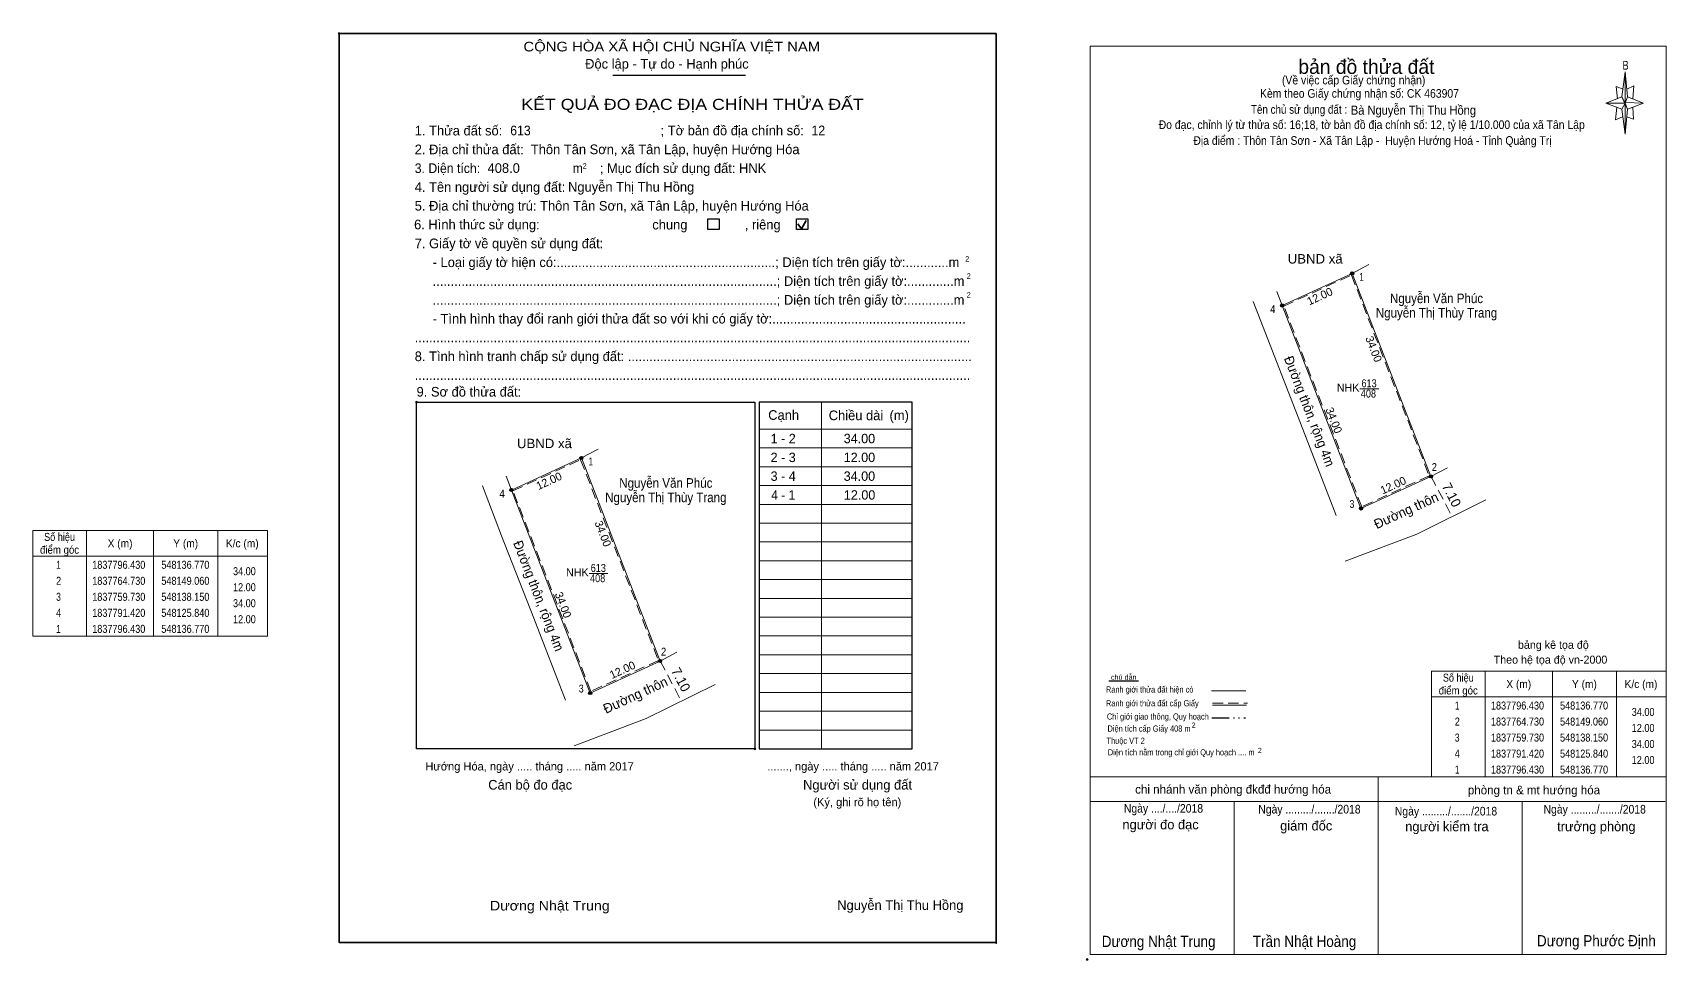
# Model space of a CAD drawing. Header units: metres. Extents: x 548051 to 548702, y 1837718 to 1837863.
# Drawn here: x 548051.1 to 548306.2, y 1837718 to 1837862.8 of the extents above; entities that cross this region are included whole.
import ezdxf
from ezdxf.enums import TextEntityAlignment as Align

# ---------------------------------------------------------------- set-up
doc = ezdxf.new("R2010")
doc.units = ezdxf.units.M
doc.header["$LTSCALE"] = 0.54
doc.header["$PDMODE"] = 32
doc.header["$PDSIZE"] = 0.27
doc.linetypes.add('DASH_DOUBLE_DOT', pattern=[9.2, 5, -1.2, 0.3, -1.2, 0.3, -1.2])
doc.linetypes.add('MEDIUM_DASHED', pattern=[4.5, 3, -1.5])
for name, color, linetype, lineweight in [('1', 7, 'Continuous', 13), ('10', 7, 'Continuous', 13), ('11', 7, 'Continuous', 25), ('2', 7, 'Continuous', 35), ('27', 7, 'Continuous', 13), ('4', 7, 'Continuous', 13), ('50', 7, 'Continuous', 25), ('63', 7, 'Continuous', 13)]:
    doc.layers.add(name, color=color, linetype=linetype, lineweight=lineweight)
for name, color, linetype in [('36', 7, 'Continuous'), ('48', 7, 'Continuous'), ('52', 7, 'Continuous'), ('6', 7, 'Continuous'), ('9', 7, 'Continuous')]:
    doc.layers.add(name, color=color, linetype=linetype)

msp = doc.modelspace()

# ---------------------------------------------------------------- hatches: boundary and pattern name
at = {"layer": '11'}
for points in [[(548257.4147, 1837825.25, 1), (548256.9253, 1837825.25, 1)], [(548257.4147, 1837825.25, 1), (548256.9253, 1837825.25, 1)], [(548246.4847, 1837820.24, 1), (548245.9953, 1837820.24, 1)], [(548137.0147, 1837796.43, 1), (548136.5253, 1837796.43, 1)], [(548137.0147, 1837796.43, 1), (548136.5253, 1837796.43, 1)], [(548126.0847, 1837791.42, 1), (548125.5953, 1837791.42, 1)], [(548269.7047, 1837793.55, 1), (548269.2153, 1837793.55, 1)], [(548258.7941, 1837788.5514, 1), (548258.3048, 1837788.5514, 1)], [(548149.3047, 1837764.73, 1), (548148.8153, 1837764.73, 1)], [(548138.3941, 1837759.7314, 1), (548137.9048, 1837759.7314, 1)]]:
    msp.add_hatch(color=256, dxfattribs=at).paths.add_polyline_path(points)

# ---------------------------------------------------------------- linework, layer by layer
at = {"layer": '1', "lineweight": 25}
for p, q in [((548141.66, 1837856.18), (548162.41, 1837856.18)), ((548188.46, 1837751.02), (548188.46, 1837805.16))]:
    msp.add_line(p, q, dxfattribs=at)
at = {"layer": '1', "lineweight": 35}
for p, q in [((548170.6, 1837832.98), (548171.18, 1837832.22)), ((548171.18, 1837832.22), (548171.9, 1837833.5))]:
    msp.add_line(p, q, dxfattribs=at)
at = {"layer": '1'}
for p, q in [((548174.27, 1837805.16), (548174.27, 1837751.02)), ((548164.55, 1837800.93), (548180.98, 1837800.93)), ((548180.98, 1837800.93), (548188.46, 1837800.93)), ((548164.55, 1837798), (548180.98, 1837798)), ((548180.98, 1837798), (548188.46, 1837798)), ((548164.55, 1837795.06), (548180.98, 1837795.06)), ((548180.98, 1837795.06), (548188.46, 1837795.06)), ((548164.55, 1837792.12), (548180.98, 1837792.12)), ((548180.98, 1837792.12), (548188.46, 1837792.12)), ((548164.55, 1837789.19), (548180.98, 1837789.19)), ((548180.98, 1837789.19), (548188.46, 1837789.19)), ((548164.55, 1837786.25), (548180.98, 1837786.25)), ((548180.98, 1837786.25), (548188.46, 1837786.25)), ((548164.55, 1837783.32), (548180.98, 1837783.32)), ((548180.98, 1837783.32), (548188.46, 1837783.32)), ((548164.55, 1837780.38), (548180.98, 1837780.38)), ((548180.98, 1837780.38), (548188.46, 1837780.38)), ((548164.55, 1837777.44), (548180.98, 1837777.44)), ((548180.98, 1837777.44), (548188.46, 1837777.44)), ((548164.55, 1837774.51), (548180.98, 1837774.51)), ((548180.98, 1837774.51), (548188.46, 1837774.51)), ((548164.55, 1837771.57), (548180.98, 1837771.57)), ((548180.98, 1837771.57), (548188.46, 1837771.57)), ((548164.55, 1837768.64), (548180.98, 1837768.64)), ((548180.98, 1837768.64), (548188.46, 1837768.64)), ((548164.55, 1837765.7), (548180.98, 1837765.7)), ((548180.98, 1837765.7), (548188.46, 1837765.7)), ((548164.55, 1837762.77), (548180.98, 1837762.77)), ((548180.98, 1837762.77), (548188.46, 1837762.77)), ((548164.55, 1837759.83), (548180.98, 1837759.83)), ((548180.98, 1837759.83), (548188.46, 1837759.83)), ((548164.55, 1837756.89), (548180.98, 1837756.89)), ((548180.98, 1837756.89), (548188.46, 1837756.89)), ((548164.55, 1837753.96), (548180.98, 1837753.96)), ((548180.98, 1837753.96), (548188.46, 1837753.96))]:
    msp.add_line(p, q, dxfattribs=at)
for points in [[(548257.17, 1837825.25), (548269.46, 1837793.55), (548258.55, 1837788.55), (548246.24, 1837820.24)], [(548136.77, 1837796.43), (548149.06, 1837764.73), (548138.15, 1837759.73), (548125.84, 1837791.42)]]:
    msp.add_lwpolyline(points, close=True, dxfattribs=at)
at = {"layer": '1', "lineweight": 25}
msp.add_lwpolyline([(548114.79, 1837751.02), (548111.03, 1837751.02), (548111.03, 1837805.14), (548163.87, 1837805.14), (548163.87, 1837751.02), (548161.55, 1837751.02)], close=True, dxfattribs=at)
msp.add_lwpolyline([(548188.46, 1837805.16), (548164.55, 1837805.16), (548164.55, 1837751.02), (548188.46, 1837751.02), (548188.46, 1837751.55)], dxfattribs=at)
at = {"layer": '1'}
for p in [(548098.94, 1837862.68), (548111.03, 1837805.14), (548163.87, 1837751.02), (548201.54, 1837720.78)]:
    msp.add_point(p, dxfattribs=at)
at = {"layer": '10'}
for p, q in [((548241.71, 1837820.88), (548244.72, 1837813.11)), ((548244.72, 1837813.11), (548249.73, 1837800.25)), ((548249.73, 1837800.25), (548254.7, 1837787.46)), ((548121.31, 1837792.06), (548124.32, 1837784.29)), ((548267.3, 1837784.56), (548278.05, 1837789.88)), ((548124.32, 1837784.29), (548129.33, 1837771.43)), ((548256.07, 1837780.33), (548267.3, 1837784.56)), ((548256.07, 1837780.33), (548267.3, 1837784.56)), ((548129.33, 1837771.43), (548134.3, 1837758.64)), ((548146.9, 1837755.74), (548157.65, 1837761.06)), ((548135.67, 1837751.51), (548146.9, 1837755.74)), ((548135.67, 1837751.51), (548146.9, 1837755.74))]:
    msp.add_line(p, q, dxfattribs=at)
at = {"layer": '10', "linetype": 'MEDIUM_DASHED'}
for p, q in [((548269.49, 1837793.57), (548272.79, 1837787.28)), ((548149.09, 1837764.75), (548152.39, 1837758.46))]:
    msp.add_line(p, q, dxfattribs=at)
at = {"layer": '10'}
for points in [[(548257.17, 1837825.25), (548269.46, 1837793.55), (548258.55, 1837788.55), (548246.24, 1837820.24)], [(548136.77, 1837796.43), (548149.06, 1837764.73), (548138.15, 1837759.73), (548125.84, 1837791.42)]]:
    msp.add_lwpolyline(points, close=True, dxfattribs=at)
at = {"layer": '10', "linetype": 'MEDIUM_DASHED'}
for points in [[(548257.06, 1837824.98), (548269.21, 1837793.65), (548258.66, 1837788.82), (548246.49, 1837820.14)], [(548136.66, 1837796.16), (548148.81, 1837764.83), (548138.26, 1837760), (548126.09, 1837791.32)]]:
    msp.add_lwpolyline(points, close=True, dxfattribs=at)
at = {"layer": '11'}
for centre in [(548257.17, 1837825.25), (548257.17, 1837825.25), (548246.24, 1837820.24), (548136.77, 1837796.43), (548136.77, 1837796.43), (548125.84, 1837791.42), (548269.46, 1837793.55), (548258.5495, 1837788.5514), (548149.06, 1837764.73), (548138.1495, 1837759.7314)]:
    msp.add_circle(centre, 0.2447, dxfattribs=at)
at = {"layer": '2'}
msp.add_lwpolyline([(548098.94, 1837862.68), (548201.54, 1837862.68), (548201.54, 1837720.78), (548098.94, 1837720.78)], close=True, dxfattribs=at)
at = {"layer": '27'}
for p, q in [((548257.17, 1837825.25), (548259.77, 1837826.61)), ((548246.24, 1837820.24), (548245.4, 1837822.4)), ((548136.77, 1837796.43), (548139.37, 1837797.79)), ((548269.46, 1837793.55), (548272.06, 1837794.91)), ((548125.84, 1837791.42), (548125, 1837793.58)), ((548149.06, 1837764.73), (548151.66, 1837766.09))]:
    msp.add_line(p, q, dxfattribs=at)
at = {"layer": '4'}
for p, q in [((548299.3, 1837852.8), (548299.8, 1837856.7)), ((548299.3, 1837850.9), (548296.8, 1837851.8)), ((548300.2, 1837850.9), (548299.8, 1837847)), ((548300.2, 1837852.8), (548302.7, 1837851.8)), ((548301, 1837851.2), (548301.1, 1837849.3)), ((548301.1, 1837849.3), (548300.1, 1837849.7)), ((548235.18, 1837760.09), (548240.56, 1837760.09)), ((548235.38, 1837757.85), (548240.65, 1837757.85)), ((548216.25, 1837746.63), (548306.25, 1837746.63)), ((548216.25, 1837746.63), (548306.25, 1837746.63)), ((548216.25, 1837746.63), (548306.25, 1837746.63)), ((548261.25, 1837718.93), (548261.25, 1837746.63)), ((548216.25, 1837742.83), (548306.05, 1837742.83)), ((548238.75, 1837718.93), (548238.75, 1837742.83)), ((548283.75, 1837718.93), (548283.75, 1837742.83)), ((548306.25, 1837718.93), (548216.25, 1837718.93))]:
    msp.add_line(p, q, dxfattribs=at)
at = {"layer": '4', "lineweight": 25}
msp.add_line((548223.8, 1837761.58), (548219.18, 1837761.58), dxfattribs=at)
at = {"layer": '4', "linetype": 'MEDIUM_DASHED'}
msp.add_line((548235.38, 1837758.17), (548240.82, 1837758.17), dxfattribs=at)
at = {"layer": '4', "linetype": 'DASH_DOUBLE_DOT', "lineweight": 25}
msp.add_line((548235.28, 1837755.88), (548240.52, 1837755.88), dxfattribs=at)
at = {"layer": '4'}
for points in [[(548216.25, 1837860.73), (548306.25, 1837860.73), (548306.25, 1837718.93), (548216.25, 1837718.93)], [(548299.8, 1837856.7), (548300.2, 1837852.8), (548299.8, 1837851.8)], [(548299.8, 1837851.8), (548296.8, 1837851.8), (548299.3, 1837852.8), (548300.2, 1837850.9), (548302.7, 1837851.8), (548299.8, 1837851.9)], [(548299.8, 1837851.8), (548299.8, 1837847), (548299.3, 1837850.9)]]:
    msp.add_lwpolyline(points, close=True, dxfattribs=at)
for points in [[(548299.5, 1837854), (548298.4, 1837854.4), (548298.6, 1837852.5)], [(548300.1, 1837854), (548301.2, 1837854.5), (548301, 1837852.5)], [(548299.8, 1837851.8), (548299.3, 1837852.8), (548296.8, 1837851.8)], [(548298.5, 1837851.2), (548298.3, 1837849.2), (548299.4, 1837849.7)], [(548299.8, 1837851.8), (548300.2, 1837850.9), (548302.7, 1837851.8)]]:
    msp.add_lwpolyline(points, dxfattribs=at)
msp.add_point((548215.78, 1837718.15), dxfattribs=at)
at = {"layer": '50'}
for points in [[(548156.51, 1837833.74), (548158.27, 1837833.74), (548158.27, 1837832.1), (548156.51, 1837832.1)], [(548170.37, 1837833.74), (548172.13, 1837833.74), (548172.13, 1837832.1), (548170.37, 1837832.1)]]:
    msp.add_lwpolyline(points, close=True, dxfattribs=at)
at = {"layer": '63'}
for p, q in [((548258.38, 1837807.23), (548261.32, 1837807.23)), ((548059.46, 1837785.1), (548059.46, 1837768.6)), ((548069.96, 1837785.1), (548069.96, 1837768.6)), ((548079.96, 1837785.1), (548079.96, 1837768.6)), ((548051.06, 1837781.1), (548087.76, 1837781.1)), ((548137.98, 1837778.41), (548140.92, 1837778.41)), ((548277.95, 1837763.13), (548277.95, 1837746.63)), ((548288.45, 1837763.13), (548288.45, 1837746.63)), ((548298.45, 1837763.13), (548298.45, 1837746.63)), ((548269.55, 1837759.13), (548306.25, 1837759.13))]:
    msp.add_line(p, q, dxfattribs=at)
for points in [[(548051.06, 1837785.1), (548087.76, 1837785.1), (548087.76, 1837768.6), (548051.06, 1837768.6)], [(548269.55, 1837763.13), (548306.25, 1837763.13), (548306.25, 1837746.63), (548269.55, 1837746.63)]]:
    msp.add_lwpolyline(points, close=True, dxfattribs=at)

# ---------------------------------------------------------------- texts
at = {"layer": '1'}
for s, height, width, p in [('CỘNG HÒA XÃ HỘI CHỦ NGHĨA VIỆT NAM', 1.507, 1.15, (548127.72, 1837859.89)), ('3. Diện tích:', 1.507, 0.95, (548110.74, 1837840.91)), ('m', 1.507, 0.95, (548135.41, 1837840.91)), ('2', 0.8611, 0.9, (548136.97, 1837841.59)), ('2', 0.8611, 0.9, (548196.73, 1837827.07)), ('2', 0.8611, 0.9, (548196.96, 1837824.38)), ('2', 0.8611, 0.9, (548196.96, 1837821.45)), ('Dương Nhật Trung', 1.507, 1.1, (548122.49, 1837725.79))]:
    msp.add_text(s, height=height, dxfattribs=dict(at, width=width)).set_placement(p)
for s, height, p in [('Độc lập - Tự do - Hạnh phúc', 1.507, (548137.36, 1837857.2)), ('1. Thửa đất số:', 1.507, (548110.74, 1837846.78)), ('; Tờ bản đồ địa chính số:', 1.507, (548149.15, 1837846.8)), ('2. Địa chỉ thửa đất:', 1.507, (548110.74, 1837843.84)), ('; Mục đích sử dụng đất: HNK', 1.507, (548139.66, 1837840.91)), ('4. Tên người sử dụng đất:', 1.507, (548110.74, 1837837.97)), ('5. Địa chỉ thường trú: Thôn Tân Sơn, xã Tân Lập, huyện Hướng Hóa', 1.507, (548110.74, 1837835.04)), ('chung                , riêng', 1.507, (548147.85, 1837832.1)), ('7. Giấy tờ về quyền sử dụng đất:', 1.507, (548110.74, 1837829.17)), ('     - Loại giấy tờ hiện có:.............................................................; Diện tích trên giấy tờ:............m', 1.507, (548110.74, 1837826.23)), ('     ................................................................................................; Diện tích trên giấy tờ:.............m', 1.507, (548110.74, 1837823.29)), ('     ................................................................................................; Diện tích trên giấy tờ:.............m', 1.507, (548110.74, 1837820.36)), ('     - Tình hình thay đổi ranh giới thửa đất so với khi có giấy tờ:......................................................', 1.507, (548110.74, 1837817.42)), ('...........................................................................................................................................................', 1.507, (548110.74, 1837814.49)), ('8. Tình hình tranh chấp sử dụng đất: ................................................................................................', 1.507, (548110.74, 1837811.55)), ('...........................................................................................................................................................', 1.507, (548110.74, 1837808.61)), ('9. Sơ đồ thửa đất:', 1.507, (548111.03, 1837806.01)), ('Cạnh', 1.507, (548165.96, 1837802.38)), ('Chiều dài', 1.507, (548175.41, 1837802.33)), ('(m)', 1.507, (548184.91, 1837802.35)), ('Hướng Hóa, ngày ..... tháng ..... năm 2017', 1.292, (548112.41, 1837747.65)), ('......., ngày ..... tháng ..... năm 2017', 1.292, (548165.82, 1837747.65)), ('Cán bộ đo đạc', 1.507, (548122.22, 1837744.66)), ('Người sử dụng đất', 1.507, (548171.4, 1837744.66)), ('(Ký, ghi rõ họ tên)', 1.292, (548173.01, 1837742.07))]:
    msp.add_text(s, height=height, dxfattribs=at).set_placement(p)
for s, height, width, p in [('KẾT QUẢ ĐO ĐẠC ĐỊA CHÍNH THỬA ĐẤT', 1.722, 1.2, (548154.135, 1837850.77)), ('408', 1.25, 0.85, (548259.715, 1837805.86)), ('613', 1.25, 0.85, (548259.815, 1837807.46)), ('613', 1.25, 0.85, (548139.415, 1837778.64)), ('408', 1.25, 0.85, (548139.315, 1837777.04))]:
    msp.add_text(s, height=height, dxfattribs=dict(at, width=width)).set_placement(p, align=Align.CENTER)
for p in [(548256.545, 1837806.78), (548136.145, 1837777.96)]:
    msp.add_text('NHK', height=1.25, dxfattribs=at).set_placement(p, align=Align.CENTER)
at = {"layer": '10', "width": 0.95}
for p in [(548246.49, 1837811.99), (548126.09, 1837783.17)]:
    msp.add_text('Đường thôn, rộng 4m', height=1.5, rotation=291.229, dxfattribs=at).set_placement(p)
at = {"layer": '10'}
for s, rotation, p in [('7.10', 297.654, (548271.14, 1837792.04)), ('Đường thôn', 24.615, (548261.01, 1837785.3)), ('7.10', 297.654, (548150.74, 1837763.22)), ('Đường thôn', 24.615, (548140.61, 1837756.48))]:
    msp.add_text(s, height=1.5, rotation=rotation, dxfattribs=at).set_placement(p)
at = {"layer": '36'}
for s, height, width, p in [('UBND xã', 1.468, 1.05, (548251.4, 1837826.78)), ('Nguyễn Văn Phúc', 1.5, 0.9, (548270.355, 1837820.6)), ('Nguyễn Thị Thùy Trang', 1.5, 0.9, (548270.355, 1837818.35)), ('UBND xã', 1.468, 1.05, (548131, 1837797.96)), ('Nguyễn Văn Phúc', 1.5, 0.9, (548149.965, 1837791.78)), ('Nguyễn Thị Thùy Trang', 1.5, 0.9, (548149.965, 1837789.53))]:
    msp.add_text(s, height=height, dxfattribs=dict(at, width=width)).set_placement(p, align=Align.CENTER)
at = {"layer": '4'}
for s, height, p in [('bản đồ thửa đất', 2.25, (548259.395, 1837856.38)), ('bảng kê tọa độ', 1.25, (548288.605, 1837766.64)), ('Theo hệ tọa độ vn-2000', 1.25, (548288.155, 1837764.32)), ('chi nhánh văn phòng đkđđ hướng hóa', 1.35, (548238.58, 1837744.04)), ('phòng tn & mt hướng hóa', 1.35, (548285.575, 1837743.92)), ('người đo đạc', 1.5, (548227.245, 1837738.46)), ('giám đốc', 1.5, (548249.995, 1837738.28)), ('người kiểm tra', 1.5, (548271.975, 1837738.16)), ('trưởng phòng', 1.5, (548295.315, 1837738.16))]:
    msp.add_text(s, height=height, dxfattribs=at).set_placement(p, align=Align.CENTER)
for s, height, width, p in [('B', 1.378, 0.8, (548299.88, 1837857.04)), ('(Về việc cấp Giấy chứng nhận)', 1.35, 0.9, (548257.405, 1837854.74)), ('Kèm theo Giấy chứng nhận số: CK 463907', 1.35, 0.9, (548258.32, 1837852.66)), ('Tên chủ sử dụng đất :', 1.35, 0.85, (548248.875, 1837850.16)), ('Đo đạc, chỉnh lý từ thửa số: 16;18, tờ bản đồ địa chính số: 12, tỷ lệ 1/10.000 của xã Tân Lập', 1.35, 0.9, (548260.23, 1837847.78)), ('Địa điểm : Thôn Tân Sơn - Xã Tân Lập -  Huyện Hướng Hoá - Tỉnh Quảng Trị ', 1.35, 0.9, (548260.575, 1837845.31)), ('chú dẫn', 0.7999, 1.05, (548221.5, 1837761.81)), ('Ranh giới thửa đất cấp Giấy', 0.96, 0.9, (548225.96, 1837757.66)), ('Ranh giới thửa đất hiện có ', 0.96, 0.9, (548225.705, 1837759.81)), ('Chỉ giới giao thông, Quy hoạch', 0.96, 0.9, (548226.82, 1837755.59)), ('Diện tích cấp Giấy 408 m', 0.96, 0.9, (548225.45, 1837753.71)), ('2', 0.8, 0.8, (548232.42, 1837754.33)), ('Thuộc VT 2', 0.96, 0.9, (548221.795, 1837751.8)), ('Diện tích nằm trong chỉ giới Quy hoạch .... m', 0.96, 0.9, (548230.465, 1837750)), ('2', 0.8, 0.8, (548242.75, 1837750.38)), ('Ngày ..../..../2018', 1.35, 0.9, (548227.7, 1837741.06)), ('Ngày ........./......./2018', 1.35, 0.9, (548250.5, 1837740.93)), ('Ngày ........./......./2018', 1.35, 0.9, (548271.83, 1837740.62)), ('Ngày ........./......./2018', 1.35, 0.9, (548295.06, 1837740.92)), ('Dương Nhật Trung', 1.75, 0.9, (548226.945, 1837720.09)), ('Trần Nhật Hoàng', 1.75, 0.9, (548249.74, 1837720.1)), ('Dương Phước Định', 1.75, 0.9, (548295.325, 1837720.19))]:
    msp.add_text(s, height=height, dxfattribs=dict(at, width=width)).set_placement(p, align=Align.CENTER)
at = {"layer": '4', "width": 0.9}
msp.add_text('Bà Nguyễn Thị Thu Hồng', height=1.44, dxfattribs=at).set_placement((548256.97, 1837850.01))
at = {"layer": '48'}
msp.add_text('6. Hình thức sử dụng:', height=1.507, dxfattribs=at).set_placement((548110.64, 1837832.12))
at = {"layer": '52'}
for s, p in [('1 - 2', (548168.295, 1837798.73)), ('34.00', (548180.205, 1837798.73)), ('2 - 3', (548168.29, 1837795.79)), ('12.00', (548180.205, 1837795.79)), ('3 - 4', (548168.295, 1837792.86)), ('34.00', (548180.205, 1837792.86)), ('12.00', (548180.23, 1837789.92))]:
    msp.add_text(s, height=1.468, dxfattribs=at).set_placement(p, align=Align.CENTER)
at = {"layer": '52', "width": 0.95}
msp.add_text('4 - 1', height=1.468, dxfattribs=at).set_placement((548168.3, 1837789.92), align=Align.CENTER)
at = {"layer": '6', "width": 0.95}
for s, p in [('613', (548125.66, 1837846.8)), ('12', (548172.72, 1837846.81))]:
    msp.add_text(s, height=1.507, dxfattribs=at).set_placement(p)
at = {"layer": '6'}
for s, p in [('Thôn Tân Sơn, xã Tân Lập, huyện Hướng Hóa', (548128.88, 1837843.85)), ('408.0', (548122.12, 1837840.93)), ('Nguyễn Thị Thu Hồng', (548134.69, 1837837.99)), ('Nguyễn Thị Thu Hồng', (548176.74, 1837725.88))]:
    msp.add_text(s, height=1.507, dxfattribs=at).set_placement(p)
at = {"layer": '63'}
for s, rotation, p in [('12.00', 24.625, (548252.3746, 1837821.0976)), ('34.00', 291.191, (548259.964, 1837813.2109)), ('34.00', 291.229, (548253.7434, 1837802.0863)), ('12.00', 24.625, (548131.9746, 1837792.2776)), ('12.00', 24.622, (548263.8446, 1837791.5975)), ('34.00', 291.191, (548139.564, 1837784.3909)), ('34.00', 291.229, (548133.3434, 1837773.2663)), ('12.00', 24.622, (548143.4446, 1837762.7775))]:
    msp.add_text(s, height=1.25, rotation=rotation, dxfattribs=at).set_placement(p, align=Align.CENTER)
for s, width, p in [('Số hiệu', 0.85, (548055.26, 1837783.48)), ('điểm góc', 0.9, (548055.26, 1837781.48)), ('X (m)', 0.95, (548064.71, 1837782.48)), ('Y (m)', 0.95, (548074.965, 1837782.48)), ('K/c (m)', 0.95, (548083.805, 1837782.48)), (' 1', 0.75, (548054.91, 1837779.13)), ('1837796.430', 0.85, (548064.51, 1837779.13)), ('548136.770', 0.85, (548074.91, 1837779.13)), (' 2', 0.85, (548054.915, 1837776.63)), ('1837764.730', 0.85, (548064.51, 1837776.63)), ('548149.060', 0.85, (548074.91, 1837776.63)), (' 3', 0.8, (548054.905, 1837774.13)), ('1837759.730', 0.85, (548064.51, 1837774.13)), ('548138.150', 0.85, (548074.91, 1837774.13)), (' 4', 0.85, (548054.91, 1837771.63)), ('1837791.420', 0.85, (548064.51, 1837771.63)), ('548125.840', 0.85, (548074.91, 1837771.63)), (' 1', 0.75, (548054.91, 1837769.13)), ('1837796.430', 0.85, (548064.51, 1837769.13)), ('548136.770', 0.85, (548074.91, 1837769.13)), ('Số hiệu', 0.85, (548273.75, 1837761.51)), ('X (m)', 0.95, (548283.2, 1837760.51)), ('Y (m)', 0.95, (548293.455, 1837760.51)), ('K/c (m)', 0.95, (548302.295, 1837760.51)), ('điểm góc', 0.9, (548273.75, 1837759.51)), (' 2', 0.85, (548273.405, 1837754.66)), (' 1', 0.75, (548273.4, 1837757.16)), ('1837796.430', 0.85, (548283, 1837757.16)), ('1837764.730', 0.85, (548283, 1837754.66)), ('548136.770', 0.85, (548293.4, 1837757.16)), ('548149.060', 0.85, (548293.4, 1837754.66)), (' 3', 0.8, (548273.395, 1837752.16)), ('1837759.730', 0.85, (548283, 1837752.16)), ('548138.150', 0.85, (548293.4, 1837752.16)), (' 4', 0.85, (548273.4, 1837749.66)), ('1837791.420', 0.85, (548283, 1837749.66)), ('548125.840', 0.85, (548293.4, 1837749.66)), (' 1', 0.75, (548273.4, 1837747.16)), ('1837796.430', 0.85, (548283, 1837747.16)), ('548136.770', 0.85, (548293.4, 1837747.16))]:
    msp.add_text(s, height=1.25, dxfattribs=dict(at, width=width)).set_placement(p, align=Align.CENTER)
at = {"layer": '63', "width": 0.85}
for s, p in [('34.00', (548085.91, 1837778.13)), ('12.00', (548085.91, 1837775.63)), ('34.00', (548085.91, 1837773.13)), ('12.00', (548085.91, 1837770.63)), ('34.00', (548304.4, 1837756.16)), ('12.00', (548304.4, 1837753.66)), ('34.00', (548304.4, 1837751.16)), ('12.00', (548304.4, 1837748.66))]:
    msp.add_text(s, height=1.25, dxfattribs=at).set_placement(p, align=Align.RIGHT)
at = {"layer": '9'}
for s, width, p in [('1', 0.75, (548258.63, 1837824.09)), ('4', 0.9, (548244.78, 1837819.06)), ('1', 0.75, (548138.235, 1837795.27)), ('2', 0.9, (548270.01, 1837794.4)), ('4', 0.95, (548124.385, 1837790.24)), ('3', 0.8, (548257.145, 1837788.64)), ('2', 0.9, (548149.615, 1837765.58)), ('3', 0.85, (548136.75, 1837759.82))]:
    msp.add_text(s, height=1.223, dxfattribs=dict(at, width=width)).set_placement(p, align=Align.CENTER)

doc.saveas('drawing.dxf')
